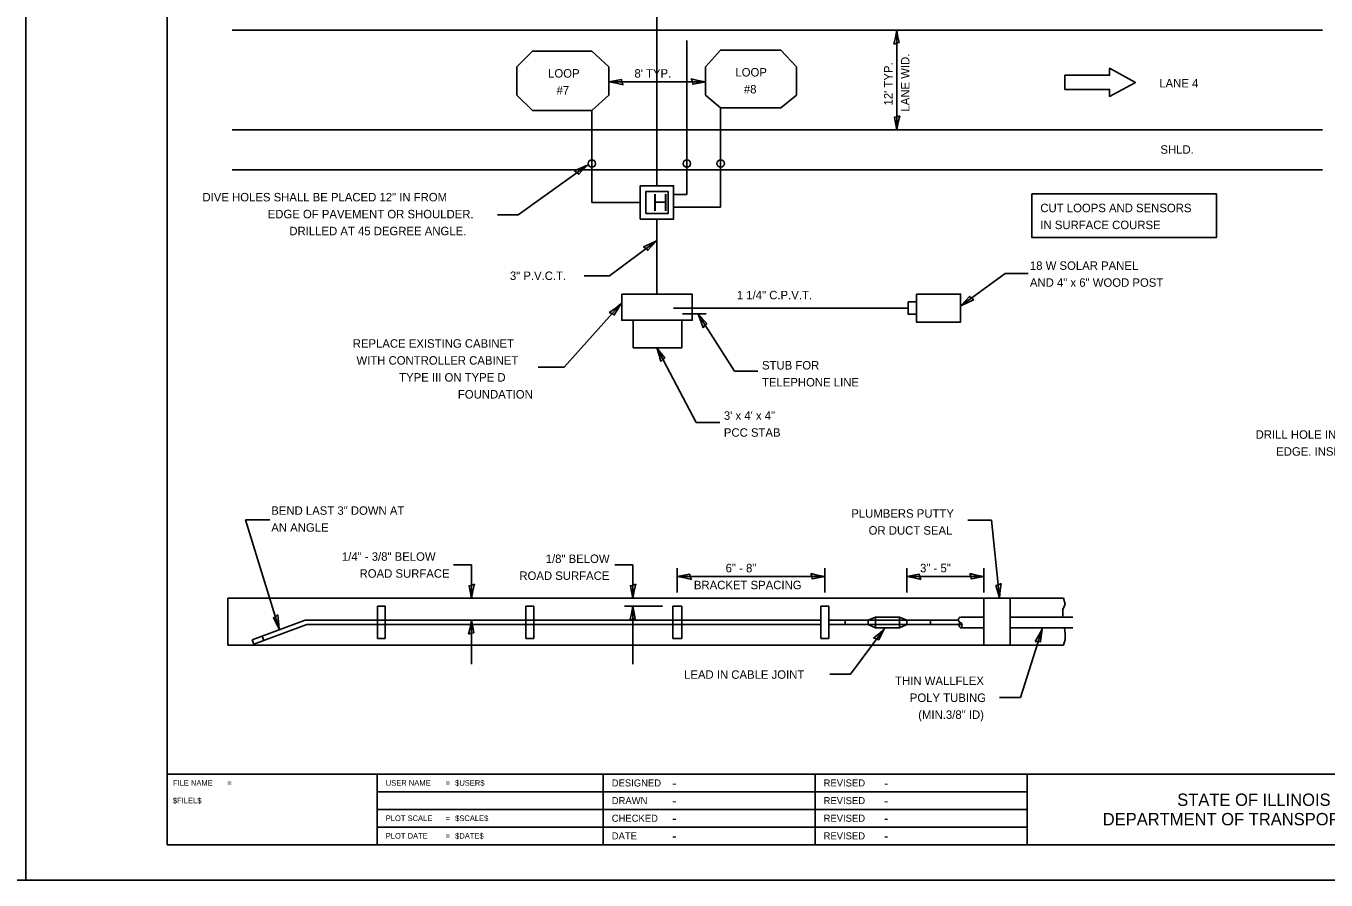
# Model space of a CAD drawing. Extents: x 1896653 to 1901611, y 1616003 to 1617391.
# Drawn here: x 1898353 to 1899274, y 1616003 to 1616608 of the extents above; entities that cross this region are included whole.
import ezdxf

# ---------------------------------------------------------------- set-up
doc = ezdxf.new("R2010")
doc.units = 0
for name, color, linetype in [('Level 22', 7, 'Continuous'), ('Level 24', 7, 'Continuous'), ('Level 63', 7, 'Continuous'), ('Sheets_50 Reference Boundary', 7, 'Continuous'), ('Sheets_General Details', 7, 'Continuous'), ('Sheets_Printer Plotting Border', 7, 'Continuous'), ('Signals_EX_Above Ground', 7, 'Continuous'), ('Signals_PR_Detector Loop', 7, 'Continuous'), ('Stage_Construction Traffic Control', 7, 'Continuous')]:
    doc.layers.add(name, color=color, linetype=linetype)

msp = doc.modelspace()

# ---------------------------------------------------------------- linework, layer by layer
at = {"layer": 'Level 22'}
for p, q in [((1898499.44, 1616605.23), (1899271.45, 1616605.23)), ((1898499.44, 1616534.59), (1899271.45, 1616534.59)), ((1898499.44, 1616506.33), (1899271.45, 1616506.33)), ((1898532.8, 1616180.96), (1898508.75, 1616258.37)), ((1898508.75, 1616258.37), (1898526.04, 1616258.37)), ((1899037.12, 1616257.99), (1899020.21, 1616257.99)), ((1899042.75, 1616203.13), (1899037.12, 1616257.99)), ((1898668.84, 1616226.43), (1898656.06, 1616226.43)), ((1898668.84, 1616226.43), (1898668.84, 1616202.75)), ((1898783.08, 1616226.43), (1898770.3, 1616226.43)), ((1898783.08, 1616226.43), (1898783.08, 1616202.75)), ((1898814.52, 1616206.89), (1898814.52, 1616224.16)), ((1898919.01, 1616206.89), (1898919.01, 1616224.16)), ((1898976.98, 1616206.89), (1898976.98, 1616224.16)), ((1899031.59, 1616206.89), (1899031.59, 1616224.16)), ((1898919.01, 1616218.16), (1898814.52, 1616218.16)), ((1899031.59, 1616218.16), (1898976.98, 1616218.16)), ((1898804.12, 1616197.1), (1898777.08, 1616197.1)), ((1898783.08, 1616197.1), (1898783.08, 1616156.15)), ((1898668.84, 1616187.27), (1898668.84, 1616156.15)), ((1898961.21, 1616181.33), (1898937.16, 1616149.01)), ((1899072.82, 1616180.96), (1899057.67, 1616132.49)), ((1898937.16, 1616149.01), (1898922.5, 1616149.01)), ((1899057.67, 1616132.49), (1899042.75, 1616132.49))]:
    msp.add_line(p, q, dxfattribs=at)
for points in [[(1898824.52, 1616216.07), (1898823.71, 1616217.99), (1898823.39, 1616219.83), (1898819.52, 1616219.02), (1898814.52, 1616218.16), (1898819.86, 1616217.19)], [(1898824.52, 1616216.07), (1898823.71, 1616217.99), (1898823.39, 1616219.83), (1898819.52, 1616219.02), (1898814.52, 1616218.16), (1898819.86, 1616217.19)], [(1898909.01, 1616220.25), (1898909.83, 1616218.33), (1898910.14, 1616216.49), (1898914.01, 1616217.29), (1898919.01, 1616218.16), (1898913.68, 1616219.13)], [(1898986.98, 1616216.07), (1898986.17, 1616217.99), (1898985.85, 1616219.83), (1898981.98, 1616219.02), (1898976.98, 1616218.16), (1898982.32, 1616217.19)], [(1899021.59, 1616220.25), (1899022.4, 1616218.33), (1899022.72, 1616216.49), (1899026.59, 1616217.29), (1899031.59, 1616218.16), (1899026.25, 1616219.13)], [(1898670.93, 1616212.75), (1898669.01, 1616211.94), (1898667.17, 1616211.62), (1898667.97, 1616207.75), (1898668.84, 1616202.75), (1898669.81, 1616208.09)], [(1898785.17, 1616212.75), (1898783.25, 1616211.94), (1898781.41, 1616211.62), (1898782.21, 1616207.75), (1898783.08, 1616202.75), (1898784.05, 1616208.09)], [(1899043.81, 1616213.29), (1899041.98, 1616212.28), (1899040.18, 1616211.78), (1899041.38, 1616208.01), (1899042.75, 1616203.13), (1899043.17, 1616208.53)], [(1898780.99, 1616187.1), (1898782.91, 1616187.92), (1898784.75, 1616188.23), (1898783.95, 1616192.1), (1898783.08, 1616197.1), (1898782.11, 1616191.77)], [(1898531.83, 1616191.12), (1898530.24, 1616189.78), (1898528.57, 1616188.93), (1898530.49, 1616185.47), (1898532.8, 1616180.96), (1898532.14, 1616186.34)], [(1898666.75, 1616177.27), (1898668.67, 1616178.08), (1898670.51, 1616178.4), (1898669.7, 1616182.27), (1898668.84, 1616187.27), (1898667.87, 1616181.93)], [(1898953.56, 1616174.56), (1898955.59, 1616174.06), (1898957.25, 1616173.22), (1898958.92, 1616176.8), (1898961.21, 1616181.33), (1898957.24, 1616177.63)], [(1899067.84, 1616172.04), (1899069.92, 1616172.24), (1899071.77, 1616171.99), (1899072.15, 1616175.92), (1899072.82, 1616180.96), (1899070.3, 1616176.15)]]:
    msp.add_lwpolyline(points, close=True, dxfattribs=at)
at = {"layer": 'Level 24'}
for p, q in [((1898496.46, 1616202.75), (1899088.11, 1616202.75)), ((1898496.46, 1616202.75), (1898496.46, 1616169.46)), ((1898602.4, 1616174.18), (1898602.4, 1616197.1)), ((1898602.4, 1616197.1), (1898607.79, 1616197.1)), ((1898607.79, 1616174.18), (1898607.79, 1616197.1)), ((1898707.34, 1616174.18), (1898707.34, 1616197.1)), ((1898707.34, 1616197.1), (1898712.95, 1616197.1)), ((1898712.95, 1616174.18), (1898712.95, 1616197.1)), ((1898811.38, 1616174.18), (1898811.38, 1616197.1)), ((1898811.38, 1616197.1), (1898817.67, 1616197.1)), ((1898817.67, 1616174.18), (1898817.67, 1616197.1)), ((1898916.09, 1616174.18), (1898916.09, 1616197.1)), ((1898916.09, 1616197.1), (1898921.93, 1616197.1)), ((1898921.93, 1616174.18), (1898921.93, 1616197.1)), ((1899031.59, 1616169.46), (1899031.59, 1616202.75)), ((1899050.24, 1616169.46), (1899050.24, 1616202.75)), ((1898954.79, 1616181.87), (1898954.79, 1616189.47)), ((1898971.98, 1616181.87), (1898971.98, 1616189.47)), ((1899014.96, 1616189.47), (1899031.59, 1616189.47)), ((1899050.24, 1616189.47), (1899094.65, 1616189.47)), ((1898551.06, 1616187.27), (1898513.65, 1616173.4)), ((1898552.36, 1616184.07), (1898514.85, 1616170.17)), ((1898551.06, 1616187.27), (1898916.09, 1616187.27)), ((1898552.36, 1616184.07), (1898916.09, 1616184.07)), ((1898921.93, 1616187.27), (1899013.65, 1616187.27)), ((1898921.93, 1616184.07), (1899016.14, 1616184.07)), ((1898933.39, 1616184.07), (1898933.39, 1616187.27)), ((1898949.79, 1616184.07), (1898949.79, 1616187.27)), ((1898976.98, 1616184.07), (1898976.98, 1616187.27)), ((1898993.84, 1616184.07), (1898993.84, 1616187.27)), ((1899014.96, 1616181.87), (1899031.59, 1616181.87)), ((1899050.24, 1616181.87), (1899094.65, 1616181.87)), ((1898496.46, 1616169.46), (1899088.11, 1616169.46)), ((1898514.85, 1616170.17), (1898513.65, 1616173.4)), ((1898521.8, 1616172.74), (1898520.6, 1616175.98)), ((1898602.4, 1616174.18), (1898607.79, 1616174.18)), ((1898707.34, 1616174.18), (1898712.95, 1616174.18)), ((1898811.38, 1616174.18), (1898817.67, 1616174.18)), ((1898921.93, 1616174.18), (1898916.09, 1616174.18))]:
    msp.add_line(p, q, dxfattribs=at)
for points in [[(1899031.59, 1616202.75), (1899050.24, 1616202.75), (1899050.24, 1616169.46), (1899031.59, 1616169.46)], [(1898933.39, 1616184.07), (1898933.39, 1616187.27), (1898949.79, 1616187.27), (1898954.79, 1616189.47), (1898971.98, 1616189.47), (1898976.98, 1616187.27), (1898993.84, 1616187.27), (1898993.84, 1616184.07), (1898976.98, 1616184.07), (1898971.98, 1616181.87), (1898954.79, 1616181.87), (1898949.79, 1616184.07)]]:
    msp.add_lwpolyline(points, close=True, dxfattribs=at)
for points in [[(1899088.11, 1616202.75), (1899089.13, 1616198.63), (1899087.62, 1616194.87), (1899087.62, 1616190.86), (1899087.82, 1616189.43)], [(1899088.67, 1616181.93), (1899089.13, 1616177.56), (1899089.13, 1616173.55), (1899088.11, 1616169.46)]]:
    msp.add_lwpolyline(points, dxfattribs=at)
for centre, radius, start, end in [((1899015.65, 1616187.57), 2.02, 109.98792, 250.01208), ((1899016.26, 1616183.77), 2.3, 124.39881, 235.60119), ((1899014.07, 1616183.77), 2.1, 295.17015, 64.82985)]:
    msp.add_arc(centre, radius, start, end, dxfattribs=at)
at = {"layer": 'Sheets_50 Reference Boundary'}
msp.add_lwpolyline([(1898453.45, 1617078.18), (1900028.45, 1617078.18), (1900028.45, 1616078.19), (1898453.45, 1616078.19)], close=True, dxfattribs=at)
at = {"layer": 'Sheets_General Details'}
for p, q in [((1898453.45, 1616078.19), (1900028.45, 1616078.19)), ((1898602.16, 1616078.19), (1898602.16, 1616028.19)), ((1898762.16, 1616078.19), (1898762.16, 1616028.19)), ((1898912.16, 1616078.19), (1898912.16, 1616028.19)), ((1899062.16, 1616078.19), (1899062.16, 1616028.19)), ((1898602.16, 1616065.69), (1899062.16, 1616065.69)), ((1898602.16, 1616053.19), (1899062.16, 1616053.19)), ((1898602.16, 1616040.69), (1899062.16, 1616040.69)), ((1900053.45, 1616003.19), (1898353.45, 1616003.19))]:
    msp.add_line(p, q, dxfattribs=at)
msp.add_lwpolyline([(1898453.45, 1617078.19), (1900028.45, 1617078.19), (1900028.45, 1616028.19), (1898453.45, 1616028.19)], close=True, dxfattribs=at)
at = {"layer": 'Sheets_Printer Plotting Border'}
for points in [[(1896653.45, 1616003.19), (1898353.45, 1616003.19), (1898353.45, 1617103.19), (1896653.45, 1617103.19)], [(1898353.45, 1616003.19), (1900053.45, 1616003.19), (1900053.45, 1617103.19), (1898353.45, 1617103.19)]]:
    msp.add_lwpolyline(points, close=True, dxfattribs=at)
at = {"layer": 'Signals_EX_Above Ground'}
for points in [[(1898788.37, 1616471.31), (1898811.99, 1616471.31), (1898811.99, 1616494.93), (1898788.37, 1616494.93)], [(1898792.31, 1616475.25), (1898792.31, 1616490.99), (1898808.05, 1616490.99), (1898808.05, 1616475.25)]]:
    msp.add_lwpolyline(points, close=True, dxfattribs=at)
at = {"layer": 'Signals_PR_Detector Loop'}
for p, q in [((1898800.18, 1616494.93), (1898800.18, 1616708.59)), ((1898969.94, 1616605.23), (1898969.94, 1616534.59)), ((1898821.37, 1616510.7), (1898821.37, 1616597.86)), ((1898712.04, 1616590.43), (1898700.94, 1616579.33)), ((1898712.04, 1616590.43), (1898754.09, 1616590.43)), ((1898766.2, 1616579.33), (1898754.09, 1616590.43)), ((1898834.48, 1616579.33), (1898845.25, 1616591.1)), ((1898845.25, 1616591.1), (1898887.97, 1616591.1)), ((1898887.97, 1616591.1), (1898899.07, 1616579.33)), ((1898700.94, 1616559.15), (1898700.94, 1616579.33)), ((1898766.2, 1616559.15), (1898766.2, 1616579.33)), ((1898834.48, 1616559.15), (1898834.48, 1616579.33)), ((1898899.07, 1616559.15), (1898899.07, 1616579.33)), ((1898766.2, 1616568.56), (1898834.48, 1616568.56)), ((1898700.94, 1616559.15), (1898712.04, 1616548.38)), ((1898754.09, 1616548.38), (1898766.2, 1616559.15)), ((1898845.25, 1616550.06), (1898834.48, 1616559.15)), ((1898899.07, 1616559.15), (1898887.97, 1616550.06)), ((1898712.04, 1616548.38), (1898754.09, 1616548.38)), ((1898754.09, 1616510.7), (1898754.09, 1616548.38)), ((1898845.25, 1616550.06), (1898887.97, 1616550.06)), ((1898845.25, 1616510.7), (1898845.25, 1616550.06)), ((1898751.02, 1616509.66), (1898701.89, 1616474.33)), ((1898754.09, 1616510.7), (1898754.09, 1616483.12)), ((1898821.37, 1616510.7), (1898821.37, 1616488.84)), ((1898845.25, 1616510.7), (1898845.25, 1616479.76)), ((1898754.09, 1616483.12), (1898788.37, 1616483.12)), ((1898821.37, 1616488.84), (1898811.99, 1616488.84)), ((1898701.89, 1616474.33), (1898687.24, 1616474.33)), ((1898845.25, 1616479.76), (1898811.99, 1616479.76)), ((1898800.18, 1616471.31), (1898800.18, 1616418.11)), ((1898799.85, 1616455.92), (1898766.53, 1616431.22)), ((1898766.53, 1616431.22), (1898748.72, 1616431.22)), ((1899015.33, 1616409.95), (1899046.6, 1616432.85)), ((1899046.6, 1616432.85), (1899062.9, 1616432.85)), ((1898774.57, 1616411.22), (1898734.36, 1616366.4)), ((1898811.92, 1616408.34), (1898977.96, 1616408.34)), ((1898818.24, 1616404.32), (1898834.9, 1616404.32)), ((1898829.27, 1616404.01), (1898855.01, 1616363.53)), ((1898800.11, 1616380.19), (1898828.01, 1616327.33)), ((1898734.36, 1616366.4), (1898715.97, 1616366.4)), ((1898855.01, 1616363.53), (1898871.67, 1616363.53)), ((1898828.01, 1616327.33), (1898844.67, 1616327.33))]:
    msp.add_line(p, q, dxfattribs=at)
for points in [[(1898967.85, 1616595.23), (1898969.77, 1616596.05), (1898971.61, 1616596.36), (1898970.8, 1616600.23), (1898969.94, 1616605.23), (1898968.97, 1616599.9)], [(1898776.2, 1616566.46), (1898775.38, 1616568.39), (1898775.07, 1616570.23), (1898771.2, 1616569.42), (1898766.2, 1616568.56), (1898771.53, 1616567.59)], [(1898824.49, 1616570.65), (1898825.3, 1616568.73), (1898825.61, 1616566.88), (1898829.48, 1616567.69), (1898834.48, 1616568.56), (1898829.15, 1616569.53)], [(1898972.03, 1616544.59), (1898970.11, 1616543.77), (1898968.27, 1616543.46), (1898969.07, 1616539.59), (1898969.94, 1616534.59), (1898970.91, 1616539.92)], [(1898741.68, 1616505.53), (1898743.46, 1616504.44), (1898744.79, 1616503.13), (1898747.46, 1616506.04), (1898751.02, 1616509.66), (1898746.12, 1616507.34)], [(1899065.54, 1616489.19), (1899196.33, 1616489.19), (1899196.33, 1616458.37), (1899065.54, 1616458.37)], [(1898790.58, 1616451.65), (1898792.38, 1616450.59), (1898793.72, 1616449.3), (1898796.35, 1616452.25), (1898799.85, 1616455.92), (1898794.99, 1616453.52)], [(1898775.19, 1616418.11), (1898825.18, 1616418.11), (1898825.18, 1616399.73), (1898775.19, 1616399.73)], [(1898983.91, 1616418.25), (1899015.18, 1616418.25), (1899015.18, 1616398.44), (1898983.91, 1616398.44)], [(1898983.91, 1616418.25), (1899015.18, 1616418.25), (1899015.18, 1616398.44), (1898983.91, 1616398.44)], [(1898983.91, 1616418.25), (1899015.18, 1616418.25), (1899015.18, 1616398.44), (1898983.91, 1616398.44)], [(1898766.34, 1616405.17), (1898768.31, 1616404.5), (1898769.89, 1616403.5), (1898771.88, 1616406.92), (1898774.57, 1616411.22), (1898770.29, 1616407.9)], [(1898977.96, 1616412.75), (1898983.91, 1616412.75), (1898983.91, 1616403.94), (1898977.96, 1616403.94)], [(1899024.63, 1616414.17), (1899022.84, 1616415.24), (1899021.5, 1616416.54), (1899018.85, 1616413.6), (1899015.33, 1616409.95), (1899020.21, 1616412.32)], [(1898783.23, 1616399.73), (1898817.71, 1616399.73), (1898817.71, 1616380.19), (1898783.23, 1616380.19)], [(1898832.87, 1616394.45), (1898834.05, 1616396.16), (1898835.44, 1616397.42), (1898832.68, 1616400.25), (1898829.27, 1616404.01), (1898831.31, 1616398.98)], [(1898802.93, 1616370.37), (1898804.25, 1616371.99), (1898805.73, 1616373.13), (1898803.21, 1616376.17), (1898800.11, 1616380.19), (1898801.74, 1616375.02)]]:
    msp.add_lwpolyline(points, close=True, dxfattribs=at)
for centre in [(1898754.09, 1616510.7), (1898821.37, 1616510.7), (1898845.25, 1616510.7)]:
    msp.add_circle(centre, 2.63, dxfattribs=at)
at = {"layer": 'Stage_Construction Traffic Control'}
msp.add_lwpolyline([(1899088.98, 1616573.23), (1899088.98, 1616563.23), (1899120.64, 1616563.23), (1899120.64, 1616558.23), (1899138.97, 1616568.23), (1899120.64, 1616578.23), (1899120.64, 1616573.23)], close=True, dxfattribs=at)

# ---------------------------------------------------------------- texts
at = {"layer": 'Level 22'}
for s, p in [('BEND LAST 3" DOWN AT', (1898527.1, 1616261.9)), ('PLUMBERS PUTTY', (1898937.75, 1616259.83)), ('AN ANGLE', (1898527.1, 1616249.9)), ('OR DUCT SEAL', (1898950.03, 1616247.83)), ('1/4" - 3/8" BELOW', (1898577.1, 1616229.32)), ('1/8" BELOW', (1898721.41, 1616227.75)), ('6" - 8"', (1898848.79, 1616221.16)), ('3" - 5"', (1898986.45, 1616221.16)), ('ROAD SURFACE', (1898589.62, 1616217.32)), ('ROAD SURFACE', (1898702.75, 1616215.75)), ('BRACKET SPACING', (1898826.32, 1616209.16)), ('LEAD IN CABLE JOINT', (1898819.35, 1616145.72)), ('THIN WALLFLEX', (1898968.79, 1616141.31)), ('POLY TUBING', (1898979.19, 1616129.31)), ('(MIN.3/8" ID)', (1898985.14, 1616117.31))]:
    msp.add_text(s, height=6, dxfattribs=at).set_placement(p)
at = {"layer": 'Level 63'}
for s, p in [('DRILL HOLE IN PAVEMENT 6" - 10" FROM', (1899224.01, 1616315.75)), ('EDGE. INSERT CONDUIT AND FILL WITH', (1899238.56, 1616303.75))]:
    msp.add_text(s, height=6, dxfattribs=at).set_placement(p)
at = {"layer": 'Sheets_General Details'}
for s, p in [('FILE NAME', (1898457.45, 1616069.94)), ('=', (1898496.07, 1616069.94)), ('USER NAME', (1898608.16, 1616069.94)), ('=', (1898650.55, 1616069.94)), ('$USER$', (1898657.28, 1616069.94)), ('$FILEL$', (1898457.45, 1616057.44)), ('PLOT SCALE', (1898608.16, 1616044.94)), ('=', (1898650.55, 1616044.94)), ('$SCALE$', (1898657.28, 1616044.94)), ('PLOT DATE', (1898608.16, 1616032.44)), ('=', (1898650.55, 1616032.44)), ('$DATE$', (1898657.28, 1616032.44))]:
    msp.add_text(s, height=4, rotation=360, dxfattribs=at).set_placement(p)
for s, height, p in [('DESIGNED', 5, (1898768.16, 1616069.44)), ('-', 7, (1898810.86, 1616068.44)), ('REVISED', 5, (1898918.16, 1616069.44)), ('-', 7, (1898960.86, 1616068.44)), ('DRAWN', 5, (1898768.16, 1616056.94)), ('-', 7, (1898810.86, 1616055.94)), ('REVISED', 5, (1898918.16, 1616056.94)), ('-', 7, (1898960.86, 1616055.94)), ('STATE OF ILLINOIS', 8.7501, (1899168.52, 1616055.69)), ('CHECKED', 5, (1898768.16, 1616044.44)), ('REVISED', 5, (1898918.16, 1616044.44)), ('DEPARTMENT OF TRANSPORTATION', 8.7501, (1899115.78, 1616041.94)), ('-', 7, (1898810.86, 1616043.44)), ('-', 7, (1898960.86, 1616043.44)), ('DATE', 5, (1898768.16, 1616031.94)), ('-', 7, (1898810.86, 1616030.94)), ('REVISED', 5, (1898918.16, 1616031.94)), ('-', 7, (1898960.86, 1616030.94))]:
    msp.add_text(s, height=height, dxfattribs=at).set_placement(p)
at = {"layer": 'Signals_EX_Above Ground'}
msp.add_text('H', height=12, dxfattribs=at).set_placement((1898796.78, 1616477.12))
at = {"layer": 'Signals_PR_Detector Loop'}
for s, p in [('LANE WID.', (1898978.94, 1616547.56)), ("12' TYP.", (1898966.94, 1616551.86))]:
    msp.add_text(s, height=6, rotation=90, dxfattribs=at).set_placement(p)
for s, p in [('LOOP', (1898723.1, 1616571.59)), ("8' TYP.", (1898784.23, 1616571.56)), ('LOOP', (1898855.72, 1616572.38)), ('#7', (1898729.1, 1616559.59)), ('#8', (1898861.72, 1616560.38)), ('LANE 4', (1899155.82, 1616564.61)), ('SHLD.', (1899156.62, 1616517.66)), ('DIVE HOLES SHALL BE PLACED 12" IN FROM', (1898478.38, 1616483.9)), ('CUT LOOPS AND SENSORS', (1899071.61, 1616476.26)), ('EDGE OF PAVEMENT OR SHOULDER.', (1898524.58, 1616471.9)), ('DRILLED AT 45 DEGREE ANGLE.', (1898539.89, 1616459.9)), ('IN SURFACE COURSE', (1899071.61, 1616464.26)), ('18 W SOLAR PANEL', (1899064.22, 1616435.41)), ('3" P.V.C.T.', (1898696.04, 1616428.22)), ('AND 4" x 6" WOOD POST', (1899064.22, 1616423.41)), ('1 1/4" C.P.V.T.', (1898856.73, 1616414.54)), ('REPLACE EXISTING CABINET', (1898584.78, 1616380.25)), ('WITH CONTROLLER CABINET', (1898587.42, 1616368.25)), ('TYPE III ON TYPE D', (1898617.66, 1616356.25)), ('STUB FOR', (1898874.54, 1616364.81)), ('TELEPHONE LINE', (1898874.54, 1616352.81)), ('FOUNDATION', (1898659.23, 1616344.25)), ('3\' x 4\' x 4"', (1898847.54, 1616329.19)), ('PCC STAB', (1898847.54, 1616317.19))]:
    msp.add_text(s, height=6, dxfattribs=at).set_placement(p)

doc.saveas('drawing.dxf')
